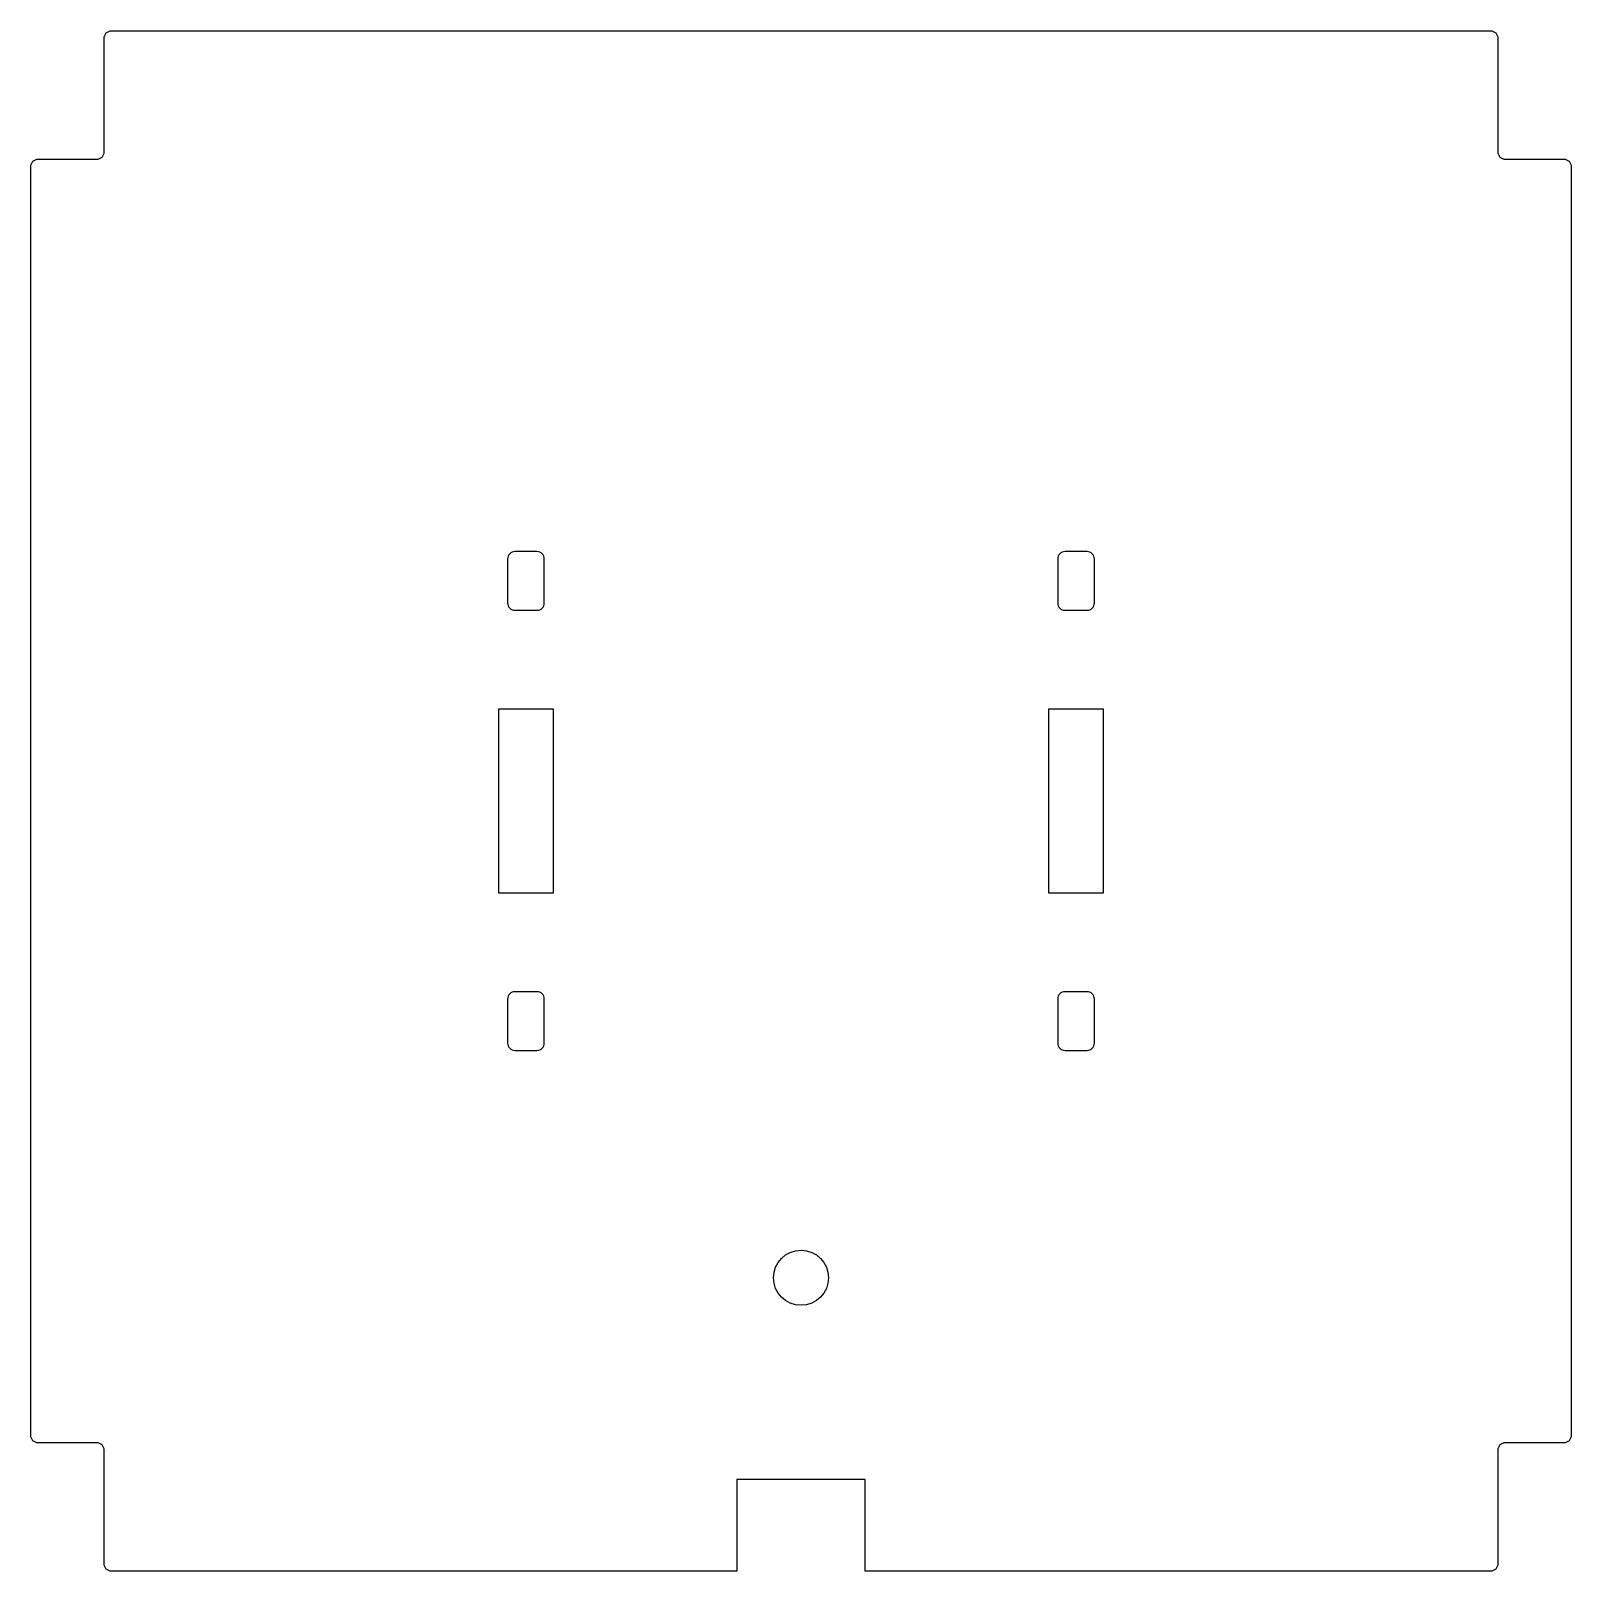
# Model space of a CAD drawing. Header units: millimetres. Extents: x -420 to 0, y -420 to 0.
import ezdxf

# ---------------------------------------------------------------- set-up
doc = ezdxf.new("R2010")
doc.units = ezdxf.units.MM
doc.layers.get('0').update_dxf_attribs({"linetype": 'CONTINUOUS'})

msp = doc.modelspace()

# ---------------------------------------------------------------- linework, layer by layer
for points in [[(-418, -35), (-402, -35, 0.414214), (-400, -33), (-400, -2, -0.414214), (-398, 0), (-22, 0, -0.414214), (-20, -2), (-20, -33, 0.414214), (-18, -35), (-2, -35, -0.414214), (0, -37), (0, -383, -0.414214), (-2, -385), (-18, -385, 0.414214), (-20, -387), (-20, -418, -0.414214), (-22, -420), (-192.5, -420), (-192.5, -400), (-192.5, -395), (-227.5, -395), (-227.5, -400), (-227.5, -420), (-398, -420, -0.414214), (-400, -418), (-400, -387, 0.414214), (-402, -385), (-418, -385, -0.414214), (-420, -383), (-420, -37, -0.414214)], [(-290, -156, 0.414214), (-288, -158), (-282, -158, 0.414214), (-280, -156), (-280, -144, 0.414214), (-282, -142), (-288, -142, 0.414214), (-290, -144)], [(-130, -156), (-130, -144, 0.414214), (-132, -142), (-138, -142, 0.414214), (-140, -144), (-140, -156, 0.414214), (-138, -158), (-132, -158, 0.414214)], [(-288, -262, 0.414214), (-290, -264), (-290, -276, 0.414214), (-288, -278), (-282, -278, 0.414214), (-280, -276), (-280, -264, 0.414214), (-282, -262)], [(-138, -278), (-132, -278, 0.414214), (-130, -276), (-130, -264, 0.414214), (-132, -262), (-138, -262, 0.414214), (-140, -264), (-140, -276, 0.414214)]]:
    msp.add_lwpolyline(points, format="xyb", close=True)
for points in [[(-292.5, -185), (-292.5, -235), (-277.5, -235), (-277.5, -185)], [(-142.5, -185), (-142.5, -235), (-127.5, -235), (-127.5, -185)]]:
    msp.add_lwpolyline(points, close=True)
msp.add_circle((-210, -340), 7.5)

doc.saveas('drawing.dxf')
